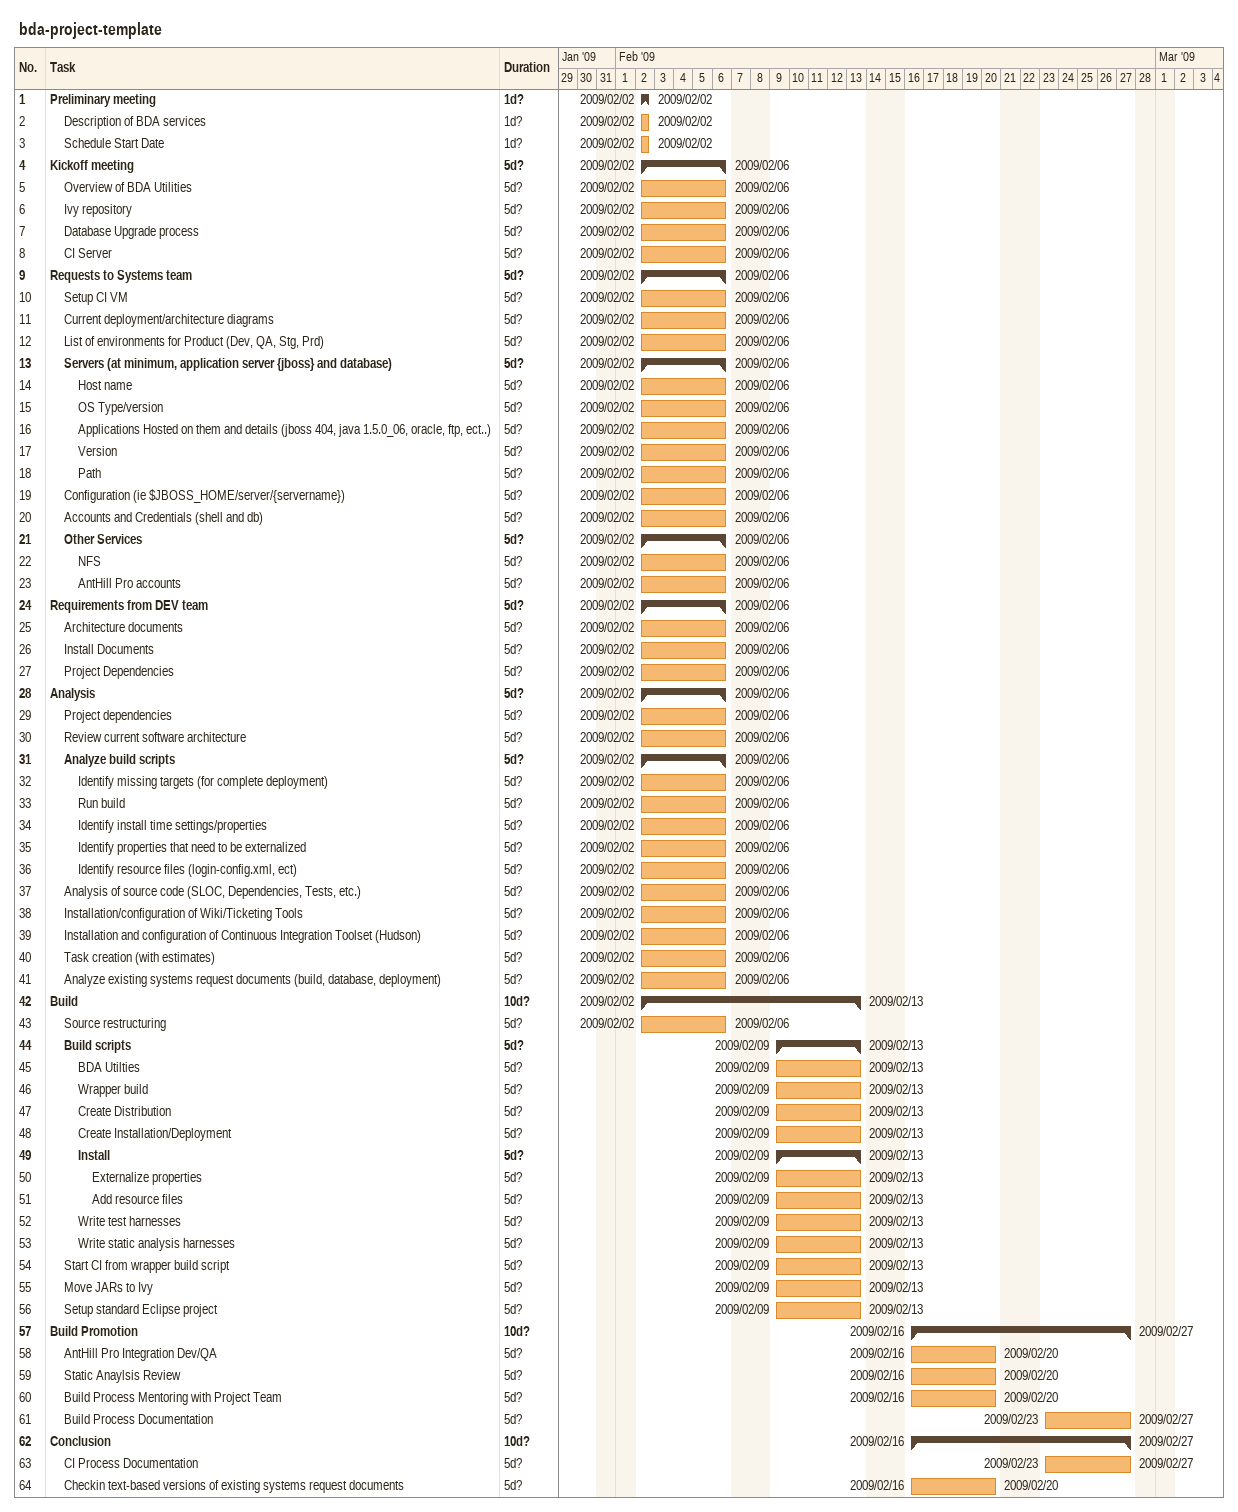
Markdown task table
bda-project-template

| ID | Level | Task | Duration | Start | Finish |
|---|---|---|---|---|---|
| 1 | 1 | **Preliminary meeting** | 1d? | 2009-02-02 | 2009-02-02 |
| 2 | 2 | Description of BDA services | 1d? | 2009-02-02 | 2009-02-02 |
| 3 | 2 | Schedule Start Date | 1d? | 2009-02-02 | 2009-02-02 |
| 4 | 1 | **Kickoff meeting** | 5d? | 2009-02-02 | 2009-02-06 |
| 5 | 2 | Overview of BDA Utilities | 5d? | 2009-02-02 | 2009-02-06 |
| 6 | 2 | Ivy repository | 5d? | 2009-02-02 | 2009-02-06 |
| 7 | 2 | Database Upgrade process | 5d? | 2009-02-02 | 2009-02-06 |
| 8 | 2 | CI Server | 5d? | 2009-02-02 | 2009-02-06 |
| 9 | 1 | **Requests to Systems team** | 5d? | 2009-02-02 | 2009-02-06 |
| 10 | 2 | Setup CI VM | 5d? | 2009-02-02 | 2009-02-06 |
| 11 | 2 | Current deployment/architecture diagrams | 5d? | 2009-02-02 | 2009-02-06 |
| 12 | 2 | List of environments for Product (Dev, QA, Stg, Prd) | 5d? | 2009-02-02 | 2009-02-06 |
| 13 | 2 | **Servers (at minimum, application server {jboss} and database)** | 5d? | 2009-02-02 | 2009-02-06 |
| 14 | 3 | Host name | 5d? | 2009-02-02 | 2009-02-06 |
| 15 | 3 | OS Type/version | 5d? | 2009-02-02 | 2009-02-06 |
| 16 | 3 | Applications Hosted on them and details (jboss 404, java 1.5.0_06, oracle, ftp, ect..) | 5d? | 2009-02-02 | 2009-02-06 |
| 17 | 3 | Version | 5d? | 2009-02-02 | 2009-02-06 |
| 18 | 3 | Path | 5d? | 2009-02-02 | 2009-02-06 |
| 19 | 2 | Configuration (ie $JBOSS_HOME/server/{servername}) | 5d? | 2009-02-02 | 2009-02-06 |
| 20 | 2 | Accounts and Credentials (shell and db) | 5d? | 2009-02-02 | 2009-02-06 |
| 21 | 2 | **Other Services** | 5d? | 2009-02-02 | 2009-02-06 |
| 22 | 3 | NFS | 5d? | 2009-02-02 | 2009-02-06 |
| 23 | 3 | AntHill Pro accounts | 5d? | 2009-02-02 | 2009-02-06 |
| 24 | 1 | **Requirements from DEV team** | 5d? | 2009-02-02 | 2009-02-06 |
| 25 | 2 | Architecture documents | 5d? | 2009-02-02 | 2009-02-06 |
| 26 | 2 | Install Documents | 5d? | 2009-02-02 | 2009-02-06 |
| 27 | 2 | Project Dependencies | 5d? | 2009-02-02 | 2009-02-06 |
| 28 | 1 | **Analysis** | 5d? | 2009-02-02 | 2009-02-06 |
| 29 | 2 | Project dependencies | 5d? | 2009-02-02 | 2009-02-06 |
| 30 | 2 | Review current software architecture | 5d? | 2009-02-02 | 2009-02-06 |
| 31 | 2 | **Analyze build scripts** | 5d? | 2009-02-02 | 2009-02-06 |
| 32 | 3 | Identify missing targets (for complete deployment) | 5d? | 2009-02-02 | 2009-02-06 |
| 33 | 3 | Run build | 5d? | 2009-02-02 | 2009-02-06 |
| 34 | 3 | Identify install time settings/properties | 5d? | 2009-02-02 | 2009-02-06 |
| 35 | 3 | Identify properties that need to be externalized | 5d? | 2009-02-02 | 2009-02-06 |
| 36 | 3 | Identify resource files (login-config.xml, ect) | 5d? | 2009-02-02 | 2009-02-06 |
| 37 | 2 | Analysis of source code (SLOC, Dependencies, Tests, etc.) | 5d? | 2009-02-02 | 2009-02-06 |
| 38 | 2 | Installation/configuration of Wiki/Ticketing Tools | 5d? | 2009-02-02 | 2009-02-06 |
| 39 | 2 | Installation and configuration of Continuous Integration Toolset (Hudson) | 5d? | 2009-02-02 | 2009-02-06 |
| 40 | 2 | Task creation (with estimates) | 5d? | 2009-02-02 | 2009-02-06 |
| 41 | 2 | Analyze existing systems request documents (build, database, deployment) | 5d? | 2009-02-02 | 2009-02-06 |
| 42 | 1 | **Build** | 10d? | 2009-02-02 | 2009-02-13 |
| 43 | 2 | Source restructuring | 5d? | 2009-02-02 | 2009-02-06 |
| 44 | 2 | **Build scripts** | 5d? | 2009-02-09 | 2009-02-13 |
| 45 | 3 | BDA Utilties | 5d? | 2009-02-09 | 2009-02-13 |
| 46 | 3 | Wrapper build | 5d? | 2009-02-09 | 2009-02-13 |
| 47 | 3 | Create Distribution | 5d? | 2009-02-09 | 2009-02-13 |
| 48 | 3 | Create Installation/Deployment | 5d? | 2009-02-09 | 2009-02-13 |
| 49 | 3 | **Install** | 5d? | 2009-02-09 | 2009-02-13 |
| 50 | 4 | Externalize properties | 5d? | 2009-02-09 | 2009-02-13 |
| 51 | 4 | Add resource files | 5d? | 2009-02-09 | 2009-02-13 |
| 52 | 3 | Write test harnesses | 5d? | 2009-02-09 | 2009-02-13 |
| 53 | 3 | Write static analysis harnesses | 5d? | 2009-02-09 | 2009-02-13 |
| 54 | 2 | Start CI from wrapper build script | 5d? | 2009-02-09 | 2009-02-13 |
| 55 | 2 | Move JARs to Ivy | 5d? | 2009-02-09 | 2009-02-13 |
| 56 | 2 | Setup standard Eclipse project | 5d? | 2009-02-09 | 2009-02-13 |
| 57 | 1 | **Build Promotion** | 10d? | 2009-02-16 | 2009-02-27 |
| 58 | 2 | AntHill Pro Integration Dev/QA | 5d? | 2009-02-16 | 2009-02-20 |
| 59 | 2 | Static Anaylsis Review | 5d? | 2009-02-16 | 2009-02-20 |
| 60 | 2 | Build Process Mentoring with Project Team | 5d? | 2009-02-16 | 2009-02-20 |
| 61 | 2 | Build Process Documentation | 5d? | 2009-02-23 | 2009-02-27 |
| 62 | 1 | **Conclusion** | 10d? | 2009-02-16 | 2009-02-27 |
| 63 | 2 | CI Process Documentation | 5d? | 2009-02-23 | 2009-02-27 |
| 64 | 2 | Checkin text-based versions of existing systems request documents | 5d? | 2009-02-16 | 2009-02-20 |
